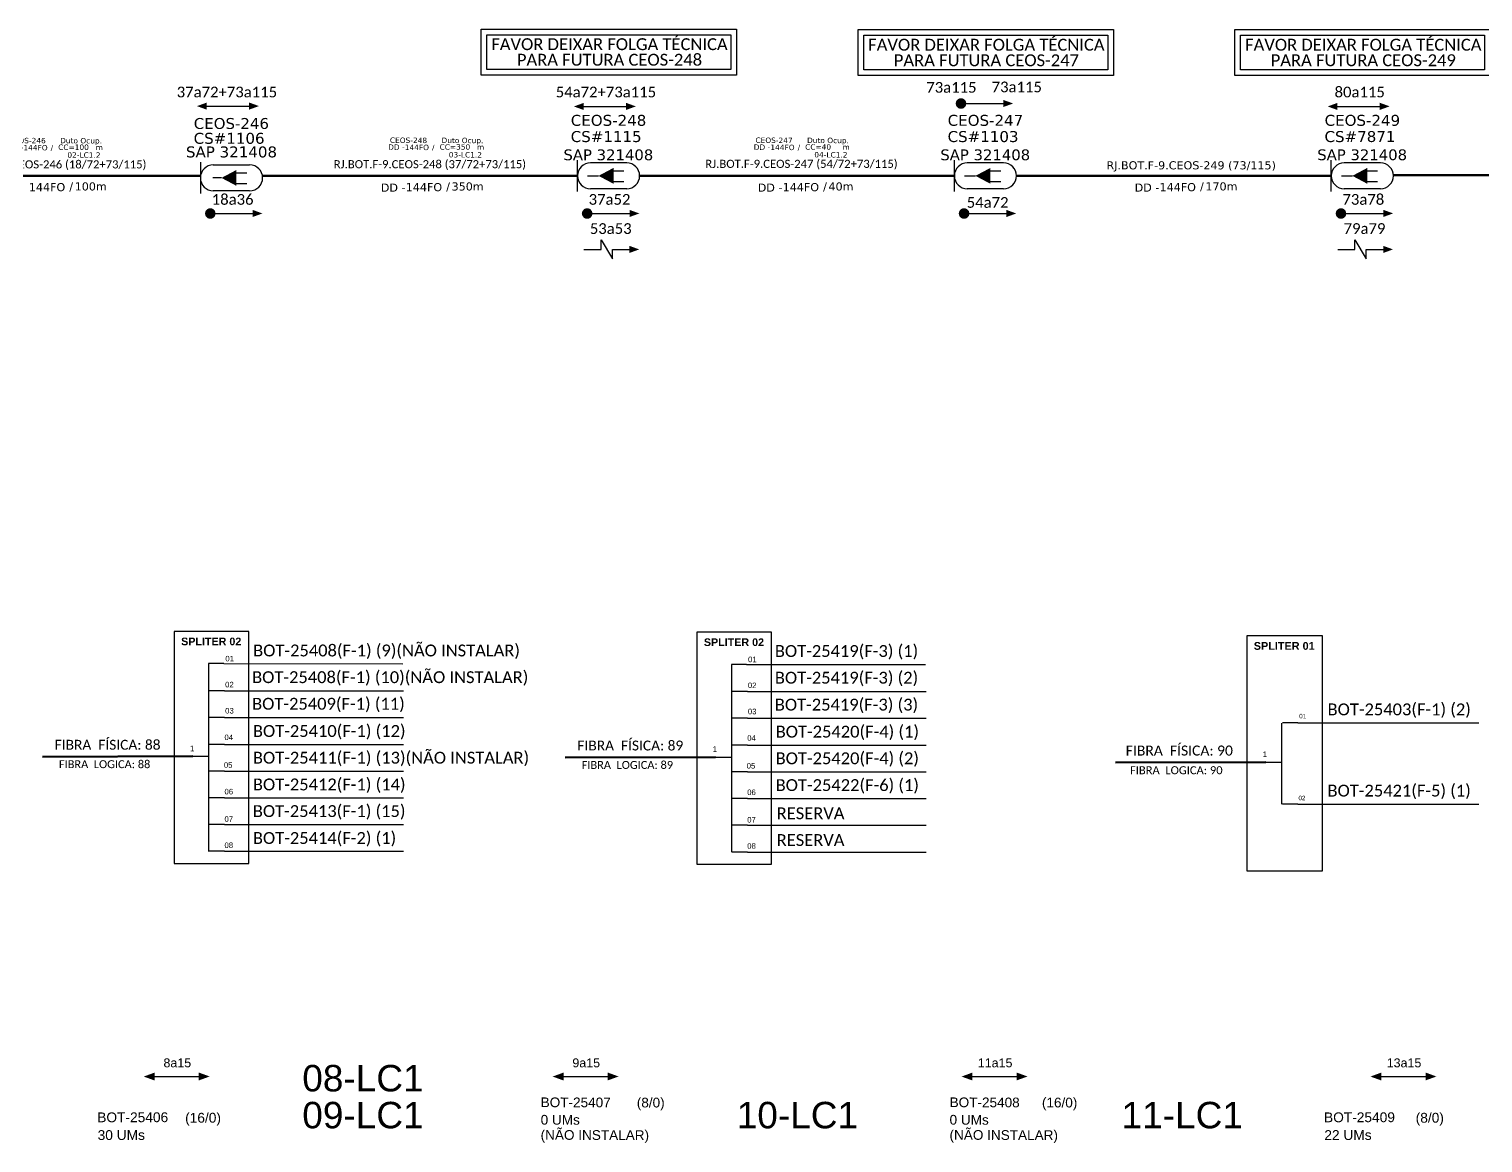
# Model space of a CAD drawing. Header units: millimetres. Extents: x -306105627 to -306104719, y 404252199 to 404252905.
# Drawn here: x -306105208.2 to -306104939.2, y 404252686.5 to 404252892.6 of the extents above; entities that cross this region are included whole.
import ezdxf
from ezdxf.enums import TextEntityAlignment as Align

# ---------------------------------------------------------------- set-up
doc = ezdxf.new("R2010")
doc.units = ezdxf.units.MM
doc.linetypes.add('ARILSUPP', pattern=[2.98, 1.42, -0.71, 0.14, -0.71])
for name, color, linetype, lineweight in [("20.0-LEGENDA DOS CDO'S", 1, 'Continuous', 0), ('20.2-CDO_POSTE', 1, 'Continuous', 5), ('40.1-ETIQUETAS', 1, 'Continuous', 20)]:
    doc.layers.add(name, color=color, linetype=linetype, lineweight=lineweight)
for name, color, linetype in [('20.4-CEOS', 1, 'Continuous'), ('20.5-CEO', 1, 'Continuous'), ('label_cabos', 7, 'Continuous'), ('LC1', 3, 'Continuous'), ('SETA', 7, 'Continuous'), ('UNIFILAR', 7, 'Continuous')]:
    doc.layers.add(name, color=color, linetype=linetype)
doc.styles.add('ARIAL', font='arial.ttf')
doc.styles.add('siredit', font='verdana.ttf')

# ---------------------------------------------------------------- blocks, each defined once
blk = doc.blocks.new('*U27')
at = {"layer": '20.5-CEO'}
for p, q in [((-1.56, 1.26), (1.8, 1.26)), ((1.8, -1.13), (-1.56, -1.13))]:
    blk.add_line(p, q, dxfattribs=at)
blk.add_lwpolyline([(-2.75, 1.51), (-2.75, -1.38)], dxfattribs=at)
for centre, start, end in [((-1.56, 0.07), 90, 270), ((1.8, 0.07), 270, 90)]:
    blk.add_arc(centre, 1.2, start, end, dxfattribs=at)
at = {"layer": '20.5-CEO', "color": 7, "style": 'siredit'}
for tag, p in [('FID', (0.11, 5.61)), ('LOCAL', (0.12, 4.23)), ('SAP', (0.12, 2.97)), ('FIBRAS_RESERVA', (0.12, -1.94))]:
    blk.add_attdef(tag, text='', height=1.01, dxfattribs=at).set_placement(p, align=Align.TOP_CENTER)
for tag, flags, p in [('ID_ATIVIDADE', 3, (0.11, -3.51)), ('FATOR', 1, (0.11, -4.82))]:
    blk.add_attdef(tag, text='', height=1.01, dxfattribs=dict(at, flags=flags)).set_placement(p, align=Align.TOP_CENTER)
at = {"layer": '20.5-CEO', "color": 7, "style": 'siredit', "flags": 3}
blk.add_attdef('QTDE', (-4.88, -7.06), '', height=1.01, dxfattribs=at)
blk = doc.blocks.new('Inst CB DT OCUP CFOA-SM-DD-S-144')
at = {"layer": 'label_cabos', "color": 0, "style": 'siredit'}
for tag, flags, p in [('ID_ATIVIDADE', 3, (1.31, 2.67)), ('FATOR', 1, (11.56, 2.55))]:
    blk.add_attdef(tag, text='', height=1, rotation=359.69, dxfattribs=dict(at, flags=flags)).set_placement(p, align=Align.MIDDLE_CENTER)
for tag, p in [('TIPO_CABO', (1.11, 0)), ('DESTINO_CABO', (3.13, 1.26)), ('CABO', (4.69, -0.05)), ('/', (7.71, -0.05)), ('LANCE', (10.41, 0.02)), ('TIPO_CABO', (13.11, 1.24)), ('UND', (16.46, 0)), ('FID', (13.65, -1.41))]:
    blk.add_attdef(tag, text='', height=1, rotation=359.69, dxfattribs=at).set_placement(p, align=Align.MIDDLE_CENTER)
blk.add_attdef('QTDE', (11.93, -0.45), '', height=1, rotation=359.69, dxfattribs=at)
blk = doc.blocks.new('SAN')
at = {"layer": 'SETA'}
blk.add_lwpolyline([(-2.58, 0), (6.02, 0)], dxfattribs=at)
for points in [[(-2.1, -0.66), (-3.93, 0), (-2.1, 0.67)], [(5.33, 0.68), (7.16, 0.01), (5.33, -0.65)]]:
    blk.add_solid(points, dxfattribs=at)
blk = doc.blocks.new('CDOE-TEXTO PADRÃO')
at = {"layer": "20.0-LEGENDA DOS CDO'S", "color": 0, "style": 'ARIAL'}
for tag, p in [('CDO_N', (0.49, 7.39)), ('CORDOALHA', (0.5, 4.33)), ('SAP', (0.51, 1.67)), ('SPLITER_1', (0.59, -0.91)), ('SPLITER_2', (0.6, -3.55)), ('(XX-XX_F)S', (0.54, -8.29)), ('(XX-XX_L)S', (0.55, -10.83)), ('UMS', (0.55, -13.15))]:
    blk.add_attdef(tag, p, '', height=1.7, rotation=0.118, dxfattribs=at)
blk.add_attdef('FIBRAS_UTILIZADAS', text='', height=1.7, rotation=0.118, dxfattribs=at).set_placement((19.77, 7.43), align=Align.CENTER)
blk = doc.blocks.new('CDOE_CT_POSTE')
at = {"layer": "20.0-LEGENDA DOS CDO'S", "color": 0, "style": 'ARIAL'}
for tag, p in [('CDO_N', (0.12, 5.25)), ('CORDOALHA', (0.12, 4.02)), ('SAP', (0.12, 2.96)), ('1:XX', (0.14, 1.23)), ('UMS', (0.14, 0.22))]:
    blk.add_attdef(tag, p, '', height=0.68, rotation=0.118, dxfattribs=at)
blk.add_attdef('FIBRAS_UTILIZADAS', text='', height=0.68, rotation=0.118, dxfattribs=at).set_placement((7.83, 5.26), align=Align.CENTER)

msp = doc.modelspace()

# ---------------------------------------------------------------- linework, layer by layer
at = {"color": 7, "linetype": 'Continuous'}
for p, q in [((-306105174.94, 404252775.19), (-306105174.94, 404252740.45)), ((-306105172.13, 404252775.19), (-306105174.94, 404252775.19)), ((-306105078.22, 404252775.06), (-306105078.22, 404252740.31)), ((-306105075.41, 404252775.06), (-306105078.22, 404252775.06)), ((-306105171.98, 404252770.17), (-306105174.8, 404252770.17)), ((-306105075.27, 404252770.03), (-306105078.08, 404252770.03)), ((-306105171.98, 404252765.21), (-306105174.8, 404252765.21)), ((-306105075.27, 404252765.08), (-306105078.08, 404252765.08)), ((-306104976.43, 404252764.2), (-306104976.43, 404252749.18)), ((-306104973.44, 404252764.21), (-306104976.28, 404252764.21)), ((-306105177.86, 404252758.05), (-306105174.95, 404252758.05)), ((-306105171.98, 404252760.24), (-306105174.8, 404252760.24)), ((-306105081.14, 404252757.91), (-306105078.24, 404252757.91)), ((-306105075.27, 404252760.1), (-306105078.08, 404252760.1)), ((-306105171.98, 404252755.31), (-306105174.8, 404252755.31)), ((-306104979.38, 404252756.96), (-306104976.44, 404252756.96)), ((-306105075.27, 404252755.17), (-306105078.08, 404252755.17)), ((-306105171.98, 404252750.37), (-306105174.8, 404252750.37)), ((-306105075.27, 404252750.24), (-306105078.08, 404252750.24)), ((-306104973.44, 404252749.18), (-306104976.28, 404252749.18)), ((-306105171.98, 404252745.42), (-306105174.8, 404252745.42)), ((-306105075.27, 404252745.28), (-306105078.08, 404252745.28)), ((-306105171.98, 404252740.48), (-306105174.8, 404252740.48)), ((-306105075.27, 404252740.34), (-306105078.08, 404252740.34))]:
    msp.add_line(p, q, dxfattribs=at)
at = {"color": 10, "linetype": 'Continuous'}
for p, q in [((-306105172.13, 404252775.19), (-306105139.03, 404252775.18)), ((-306105075.41, 404252775.06), (-306105042.31, 404252775.05)), ((-306105171.98, 404252770.17), (-306105138.88, 404252770.16)), ((-306105075.27, 404252770.03), (-306105042.17, 404252770.02)), ((-306105171.98, 404252765.22), (-306105138.88, 404252765.21)), ((-306105075.27, 404252765.09), (-306105042.17, 404252765.08)), ((-306104973.44, 404252764.22), (-306104939.92, 404252764.21)), ((-306105171.98, 404252760.25), (-306105138.88, 404252760.24)), ((-306105075.27, 404252760.11), (-306105042.17, 404252760.1)), ((-306105171.98, 404252755.32), (-306105138.88, 404252755.31)), ((-306105075.27, 404252755.18), (-306105042.17, 404252755.17)), ((-306105171.98, 404252750.38), (-306105138.88, 404252750.37)), ((-306105075.27, 404252750.25), (-306105042.17, 404252750.24)), ((-306104973.44, 404252749.19), (-306104939.92, 404252749.18)), ((-306105171.98, 404252745.43), (-306105138.88, 404252745.42)), ((-306105075.27, 404252745.29), (-306105042.17, 404252745.28)), ((-306105171.98, 404252740.48), (-306105138.89, 404252740.47)), ((-306105075.27, 404252740.34), (-306105042.17, 404252740.33))]:
    msp.add_line(p, q, dxfattribs=at)
at = {"color": 1, "linetype": 'Continuous', "lineweight": 60}
for p, q in [((-306105177.86, 404252758.05), (-306105205.69, 404252757.96)), ((-306105081.14, 404252757.91), (-306105108.97, 404252757.83)), ((-306104979.32, 404252756.96), (-306105007.15, 404252756.87))]:
    msp.add_line(p, q, dxfattribs=at)
at = {"color": 3, "ltscale": 9e-07}
for points in [[(-306105124.52, 404252892.61), (-306105077.29, 404252892.61), (-306105077.29, 404252884.09), (-306105124.52, 404252884.09)], [(-306105054.79, 404252892.51), (-306105007.56, 404252892.51), (-306105007.56, 404252883.99), (-306105054.79, 404252883.99)], [(-306104985.06, 404252892.51), (-306104937.83, 404252892.51), (-306104937.83, 404252884), (-306104985.06, 404252884)], [(-306105123.47, 404252891.56), (-306105078.34, 404252891.56), (-306105078.34, 404252885.14), (-306105123.47, 404252885.14)], [(-306105053.74, 404252891.46), (-306105008.61, 404252891.46), (-306105008.61, 404252885.04), (-306105053.74, 404252885.04)], [(-306104984.01, 404252891.46), (-306104938.88, 404252891.46), (-306104938.88, 404252885.05), (-306104984.01, 404252885.05)]]:
    msp.add_lwpolyline(points, close=True, dxfattribs=at)
at = {"color": 0, "const_width": 0.99}
for points in [[(-306105036.24, 404252878.83, 1), (-306105035.25, 404252878.83, 1)], [(-306105175.13, 404252858.48, 1), (-306105174.14, 404252858.48, 1)], [(-306105105.4, 404252858.48, 1), (-306105104.41, 404252858.48, 1)], [(-306105035.67, 404252858.48, 1), (-306105034.68, 404252858.48, 1)], [(-306104965.94, 404252858.48, 1), (-306104964.95, 404252858.48, 1)]]:
    msp.add_lwpolyline(points, format="xyb", close=True, dxfattribs=at)
at = {"color": 0}
for points in [[(-306105102.34, 404252851.84), (-306105102.34, 404252853.59), (-306105100.25, 404252850.09), (-306105100.25, 404252851.84)], [(-306104962.88, 404252851.84), (-306104962.88, 404252853.59), (-306104960.79, 404252850.09), (-306104960.79, 404252851.84)]]:
    msp.add_lwpolyline(points, dxfattribs=at)
at = {"color": 7}
for points in [[(-306105181.31, 404252738.23), (-306105167.49, 404252738.23), (-306105167.49, 404252781.15), (-306105181.31, 404252781.15)], [(-306105084.6, 404252738.09), (-306105070.78, 404252738.09), (-306105070.78, 404252781.01), (-306105084.6, 404252781.01)], [(-306104982.88, 404252736.88), (-306104968.89, 404252736.88), (-306104968.89, 404252780.34), (-306104982.88, 404252780.34)]]:
    msp.add_lwpolyline(points, close=True, dxfattribs=at)
at = {"layer": '20.4-CEOS', "color": 8}
for p, q in [((-306105097.59, 404252867.84), (-306105104.31, 404252867.84)), ((-306105027.86, 404252867.84), (-306105034.58, 404252867.84)), ((-306104958.13, 404252867.85), (-306104964.85, 404252867.85)), ((-306105097.59, 404252863.06), (-306105104.31, 404252863.06)), ((-306105027.86, 404252863.06), (-306105034.58, 404252863.06)), ((-306104958.13, 404252863.06), (-306104964.85, 404252863.06))]:
    msp.add_line(p, q, dxfattribs=at)
for points in [[(-306105106.7, 404252862.56), (-306105106.7, 404252868.33)], [(-306105036.97, 404252862.56), (-306105036.97, 404252868.33)], [(-306104967.24, 404252862.57), (-306104967.24, 404252868.34)], [(-306105100.15, 404252866.4), (-306105098.12, 404252866.4)], [(-306105030.42, 404252866.4), (-306105028.39, 404252866.4)], [(-306104960.69, 404252866.4), (-306104958.66, 404252866.4)], [(-306105104.84, 404252865.45), (-306105102.8, 404252865.45)], [(-306105100.15, 404252864.41), (-306105098.12, 404252864.41)], [(-306105035.11, 404252865.45), (-306105033.07, 404252865.45)], [(-306105030.42, 404252864.41), (-306105028.39, 404252864.41)], [(-306104965.38, 404252865.45), (-306104963.34, 404252865.45)], [(-306104960.69, 404252864.41), (-306104958.66, 404252864.41)]]:
    msp.add_lwpolyline(points, dxfattribs=at)
at = {"layer": '20.4-CEOS'}
msp.add_lwpolyline([(-306105172.56, 404252865.07, 0, 2.95, 0), (-306105169.79, 404252865.07, 2.95, 2.95, 0)], format="xyseb", dxfattribs=at)
for points in [[(-306105169.91, 404252866.02), (-306105167.88, 404252866.02)], [(-306105172.56, 404252865.07), (-306105174.18, 404252865.07)], [(-306105169.91, 404252864.03), (-306105167.88, 404252864.03)]]:
    msp.add_lwpolyline(points, dxfattribs=at)
at = {"layer": '20.4-CEOS', "color": 8}
for points in [[(-306105102.8, 404252865.45, 0, 2.95, 0), (-306105100.03, 404252865.45, 2.95, 2.95, 0)], [(-306105033.07, 404252865.45, 0, 2.95, 0), (-306105030.3, 404252865.45, 2.95, 2.95, 0)], [(-306104963.34, 404252865.45, 0, 2.95, 0), (-306104960.57, 404252865.45, 2.95, 2.95, 0)]]:
    msp.add_lwpolyline(points, format="xyseb", dxfattribs=at)
for centre, start, end in [((-306105104.31, 404252865.45), 90, 270), ((-306105097.59, 404252865.45), 270, 90), ((-306105034.58, 404252865.45), 90, 270), ((-306105027.86, 404252865.45), 270, 90), ((-306104964.85, 404252865.45), 90, 270), ((-306104958.13, 404252865.45), 270, 90)]:
    msp.add_arc(centre, 2.39, start, end, dxfattribs=at)
at = {"layer": '40.1-ETIQUETAS', "color": 5, "const_width": 0.4}
for points in [[(-306105234.66, 404252865.45), (-306105176.43, 404252865.45)], [(-306105164.93, 404252865.45), (-306105106.7, 404252865.45)], [(-306105095.2, 404252865.45), (-306105036.97, 404252865.45)]]:
    msp.add_lwpolyline(points, dxfattribs=at)
at = {"layer": '40.1-ETIQUETAS', "color": 1, "const_width": 0.4}
for points in [[(-306105025.47, 404252865.45), (-306104967.24, 404252865.45)], [(-306104955.74, 404252865.59), (-306104897.51, 404252865.59)]]:
    msp.add_lwpolyline(points, dxfattribs=at)
at = {"layer": 'SETA', "color": 0}
for points in [[(-306105175.28, 404252878.35), (-306105166.77, 404252878.35)], [(-306105105.55, 404252878.29), (-306105097.03, 404252878.29)], [(-306105035.74, 404252878.83), (-306105027.23, 404252878.83)], [(-306104966.09, 404252878.29), (-306104957.57, 404252878.29)], [(-306105174.63, 404252858.48), (-306105166.12, 404252858.48)], [(-306105104.9, 404252858.48), (-306105096.39, 404252858.48)], [(-306105035.17, 404252858.48), (-306105026.66, 404252858.48)], [(-306104965.44, 404252858.48), (-306104956.93, 404252858.48)], [(-306105105.51, 404252851.84), (-306105102.34, 404252851.84)], [(-306105100.25, 404252851.84), (-306105097.09, 404252851.84)], [(-306104966.05, 404252851.84), (-306104962.88, 404252851.84)], [(-306104960.79, 404252851.84), (-306104957.63, 404252851.84)]]:
    msp.add_lwpolyline(points, dxfattribs=at)
for points in [[(-306105175.28, 404252879.01), (-306105177.09, 404252878.35), (-306105175.28, 404252877.69)], [(-306105167.45, 404252879.02), (-306105165.63, 404252878.36), (-306105167.45, 404252877.7)], [(-306105105.55, 404252878.95), (-306105107.36, 404252878.29), (-306105105.55, 404252877.63)], [(-306105097.72, 404252878.96), (-306105095.9, 404252878.3), (-306105097.72, 404252877.64)], [(-306105027.92, 404252879.5), (-306105026.1, 404252878.84), (-306105027.92, 404252878.18)], [(-306104966.09, 404252878.95), (-306104967.9, 404252878.29), (-306104966.09, 404252877.63)], [(-306104958.26, 404252878.97), (-306104956.44, 404252878.31), (-306104958.26, 404252877.65)], [(-306105166.8, 404252859.15), (-306105164.99, 404252858.49), (-306105166.8, 404252857.83)], [(-306105097.07, 404252859.15), (-306105095.26, 404252858.49), (-306105097.07, 404252857.83)], [(-306105027.34, 404252859.15), (-306105025.53, 404252858.49), (-306105027.34, 404252857.83)], [(-306104957.61, 404252859.16), (-306104955.8, 404252858.5), (-306104957.61, 404252857.84)], [(-306105097.09, 404252852.5), (-306105095.28, 404252851.84), (-306105097.09, 404252851.18)], [(-306104957.63, 404252852.5), (-306104955.82, 404252851.84), (-306104957.63, 404252851.18)]]:
    msp.add_solid(points, dxfattribs=at)

# ---------------------------------------------------------------- block references
at = {"color": 6, "lineweight": 0}
ref = msp.add_blockref('Inst CB DT OCUP CFOA-SM-DD-S-144', (-306105211.65, 404252870.72), dxfattribs=at)
ref.add_attrib('DESTINO_CABO', 'CEOS-246', dxfattribs={"layer": 'label_cabos', "color": 0, "height": 1, "rotation": 359.69, "style": 'siredit'}).set_placement((-306105208.52, 404252871.98), align=Align.MIDDLE_CENTER)
ref.add_attrib('TIPO_CABO', 'Duto Ocup.', dxfattribs={"layer": 'label_cabos', "color": 0, "height": 1, "rotation": 359.69, "style": 'siredit'}).set_placement((-306105198.54, 404252871.96), align=Align.MIDDLE_CENTER)
ref.add_attrib('/', '/', dxfattribs={"layer": 'label_cabos', "color": 0, "height": 1, "rotation": 359.69, "style": 'siredit'}).set_placement((-306105203.93, 404252870.67), align=Align.MIDDLE_CENTER)
ref.add_attrib('FID', '02-LC1.2', dxfattribs={"layer": 'label_cabos', "color": 0, "height": 1, "rotation": 359.69, "style": 'siredit'}).set_placement((-306105198, 404252869.3), align=Align.MIDDLE_CENTER)
ref.add_attrib('LANCE', 'CC=', dxfattribs={"layer": 'label_cabos', "color": 0, "height": 1, "rotation": 359.69, "style": 'siredit'}).set_placement((-306105201.24, 404252870.74), align=Align.MIDDLE_CENTER)
ref.add_attrib('UND', 'm', dxfattribs={"layer": 'label_cabos', "color": 0, "height": 1, "rotation": 359.69, "style": 'siredit'}).set_placement((-306105195.18, 404252870.72), align=Align.MIDDLE_CENTER)
ref.add_attrib('CABO', '144FO', dxfattribs={"layer": 'label_cabos', "color": 0, "height": 1, "rotation": 359.69, "style": 'siredit'}).set_placement((-306105206.96, 404252870.67), align=Align.MIDDLE_CENTER)
ref.add_attrib('TIPO_CABO', 'DD - ', dxfattribs={"layer": 'label_cabos', "color": 0, "height": 1, "rotation": 359.69, "style": 'siredit'}).set_placement((-306105210.53, 404252870.71), align=Align.MIDDLE_CENTER)
ref.add_attrib('QTDE', '100', (-306105199.72, 404252870.26), dxfattribs={"layer": 'label_cabos', "color": 0, "height": 1, "rotation": 359.69, "style": 'siredit'})
ref = msp.add_blockref('Inst CB DT OCUP CFOA-SM-DD-S-144', (-306105141.09, 404252870.77), dxfattribs=at)
ref.add_attrib('DESTINO_CABO', 'CEOS-248', dxfattribs={"layer": 'label_cabos', "color": 0, "height": 1, "rotation": 359.69, "style": 'siredit'}).set_placement((-306105137.96, 404252872.03), align=Align.MIDDLE_CENTER)
ref.add_attrib('TIPO_CABO', 'Duto Ocup.', dxfattribs={"layer": 'label_cabos', "color": 0, "height": 1, "rotation": 359.69, "style": 'siredit'}).set_placement((-306105127.98, 404252872.01), align=Align.MIDDLE_CENTER)
ref.add_attrib('/', '/', dxfattribs={"layer": 'label_cabos', "color": 0, "height": 1, "rotation": 359.69, "style": 'siredit'}).set_placement((-306105133.38, 404252870.72), align=Align.MIDDLE_CENTER)
ref.add_attrib('FID', '03-LC1.2', dxfattribs={"layer": 'label_cabos', "color": 0, "height": 1, "rotation": 359.69, "style": 'siredit'}).set_placement((-306105127.44, 404252869.35), align=Align.MIDDLE_CENTER)
ref.add_attrib('LANCE', 'CC=', dxfattribs={"layer": 'label_cabos', "color": 0, "height": 1, "rotation": 359.69, "style": 'siredit'}).set_placement((-306105130.68, 404252870.79), align=Align.MIDDLE_CENTER)
ref.add_attrib('UND', 'm', dxfattribs={"layer": 'label_cabos', "color": 0, "height": 1, "rotation": 359.69, "style": 'siredit'}).set_placement((-306105124.63, 404252870.77), align=Align.MIDDLE_CENTER)
ref.add_attrib('CABO', '144FO', dxfattribs={"layer": 'label_cabos', "color": 0, "height": 1, "rotation": 359.69, "style": 'siredit'}).set_placement((-306105136.41, 404252870.72), align=Align.MIDDLE_CENTER)
ref.add_attrib('TIPO_CABO', 'DD - ', dxfattribs={"layer": 'label_cabos', "color": 0, "height": 1, "rotation": 359.69, "style": 'siredit'}).set_placement((-306105139.98, 404252870.76), align=Align.MIDDLE_CENTER)
ref.add_attrib('QTDE', '350', (-306105129.16, 404252870.31), dxfattribs={"layer": 'label_cabos', "color": 0, "height": 1, "rotation": 359.69, "style": 'siredit'})
ref = msp.add_blockref('Inst CB DT OCUP CFOA-SM-DD-S-144', (-306105073.46, 404252870.77), dxfattribs=at)
ref.add_attrib('DESTINO_CABO', 'CEOS-247', dxfattribs={"layer": 'label_cabos', "color": 0, "height": 1, "rotation": 359.69, "style": 'siredit'}).set_placement((-306105070.33, 404252872.03), align=Align.MIDDLE_CENTER)
ref.add_attrib('TIPO_CABO', 'Duto Ocup.', dxfattribs={"layer": 'label_cabos', "color": 0, "height": 1, "rotation": 359.69, "style": 'siredit'}).set_placement((-306105060.35, 404252872.01), align=Align.MIDDLE_CENTER)
ref.add_attrib('/', '/', dxfattribs={"layer": 'label_cabos', "color": 0, "height": 1, "rotation": 359.69, "style": 'siredit'}).set_placement((-306105065.74, 404252870.72), align=Align.MIDDLE_CENTER)
ref.add_attrib('FID', '04-LC1.2', dxfattribs={"layer": 'label_cabos', "color": 0, "height": 1, "rotation": 359.69, "style": 'siredit'}).set_placement((-306105059.81, 404252869.35), align=Align.MIDDLE_CENTER)
ref.add_attrib('LANCE', 'CC=', dxfattribs={"layer": 'label_cabos', "color": 0, "height": 1, "rotation": 359.69, "style": 'siredit'}).set_placement((-306105063.05, 404252870.79), align=Align.MIDDLE_CENTER)
ref.add_attrib('UND', 'm', dxfattribs={"layer": 'label_cabos', "color": 0, "height": 1, "rotation": 359.69, "style": 'siredit'}).set_placement((-306105056.99, 404252870.77), align=Align.MIDDLE_CENTER)
ref.add_attrib('CABO', '144FO', dxfattribs={"layer": 'label_cabos', "color": 0, "height": 1, "rotation": 359.69, "style": 'siredit'}).set_placement((-306105068.77, 404252870.72), align=Align.MIDDLE_CENTER)
ref.add_attrib('TIPO_CABO', 'DD - ', dxfattribs={"layer": 'label_cabos', "color": 0, "height": 1, "rotation": 359.69, "style": 'siredit'}).set_placement((-306105072.35, 404252870.76), align=Align.MIDDLE_CENTER)
ref.add_attrib('QTDE', '40', (-306105061.53, 404252870.31), dxfattribs={"layer": 'label_cabos', "color": 0, "height": 1, "rotation": 359.69, "style": 'siredit'})
at = {"layer": '20.2-CDO_POSTE', "color": 8}
ref = msp.add_blockref('CDOE_CT_POSTE', (-306105113.89, 404252679.28), dxfattribs=dict(at, xscale=2.640000019016442, yscale=2.639999999999999, zscale=2.639999999999999, rotation=359.7381893931093))
ref.add_attrib('CDO_N', 'BOT-25407', (-306105113.51, 404252693.13), dxfattribs={"layer": "20.0-LEGENDA DOS CDO'S", "color": 0, "height": 1.795, "rotation": 359.8562, "style": 'ARIAL', "width": 1})
ref.add_attrib('CORDOALHA', '0 UMs', (-306105113.51, 404252689.9), dxfattribs={"layer": "20.0-LEGENDA DOS CDO'S", "color": 0, "height": 1.795, "rotation": 359.8562, "style": 'ARIAL', "width": 1})
ref.add_attrib('SAP', '(NÃO INSTALAR)', (-306105113.52, 404252687.1), dxfattribs={"layer": "20.0-LEGENDA DOS CDO'S", "color": 0, "height": 1.7951, "rotation": 359.8562, "style": 'ARIAL', "width": 1})
ref.add_attrib('FIBRAS_UTILIZADAS', '(8/0)', dxfattribs={"layer": "20.0-LEGENDA DOS CDO'S", "color": 0, "height": 1.795, "rotation": 359.8562, "style": 'ARIAL', "width": 1}).set_placement((-306105093.15, 404252693.08), align=Align.CENTER)
ref = msp.add_blockref('CDOE_CT_POSTE', (-306105038.23, 404252679.28), dxfattribs=dict(at, xscale=2.640000019016442, yscale=2.639999999999999, zscale=2.639999999999999, rotation=359.7381893931093))
ref.add_attrib('CDO_N', 'BOT-25408', (-306105037.85, 404252693.13), dxfattribs={"layer": "20.0-LEGENDA DOS CDO'S", "color": 0, "height": 1.795, "rotation": 359.8562, "style": 'ARIAL', "width": 1})
ref.add_attrib('CORDOALHA', '0 UMs', (-306105037.86, 404252689.9), dxfattribs={"layer": "20.0-LEGENDA DOS CDO'S", "color": 0, "height": 1.795, "rotation": 359.8562, "style": 'ARIAL', "width": 1})
ref.add_attrib('SAP', '(NÃO INSTALAR)', (-306105037.87, 404252687.1), dxfattribs={"layer": "20.0-LEGENDA DOS CDO'S", "color": 0, "height": 1.7951, "rotation": 359.8562, "style": 'ARIAL', "width": 1})
ref.add_attrib('FIBRAS_UTILIZADAS', '(16/0)', dxfattribs={"layer": "20.0-LEGENDA DOS CDO'S", "color": 0, "height": 1.795, "rotation": 359.8562, "style": 'ARIAL', "width": 1}).set_placement((-306105017.5, 404252693.08), align=Align.CENTER)
at = {"layer": '20.2-CDO_POSTE'}
ref = msp.add_blockref('CDOE-TEXTO PADRÃO', (-306105187.74, 404252678.16), dxfattribs=dict(at, xscale=1.069200003147125, yscale=1.069200003147125, zscale=1.069200003147125))
ref.add_attrib('CDO_N', 'BOT-25406', (-306105195.54, 404252690.33), dxfattribs={"layer": "20.0-LEGENDA DOS CDO'S", "color": 0, "height": 1.817, "rotation": 0.118, "style": 'ARIAL'})
ref.add_attrib('CORDOALHA', '30 UMs', (-306105195.47, 404252687.05), dxfattribs={"layer": "20.0-LEGENDA DOS CDO'S", "color": 0, "height": 1.817, "rotation": 0.118, "style": 'ARIAL'})
ref.add_attrib('FIBRAS_UTILIZADAS', '       (16/0)', dxfattribs={"layer": "20.0-LEGENDA DOS CDO'S", "color": 0, "height": 1.8175, "rotation": 0.118, "style": 'ARIAL'}).set_placement((-306105178.44, 404252690.25), align=Align.CENTER)
ref = msp.add_blockref('CDOE-TEXTO PADRÃO', (-306104960.78, 404252678.16), dxfattribs=dict(at, xscale=1.069200003147125, yscale=1.069200003147125, zscale=1.069200003147125))
ref.add_attrib('CDO_N', 'BOT-25409', (-306104968.58, 404252690.33), dxfattribs={"layer": "20.0-LEGENDA DOS CDO'S", "color": 0, "height": 1.817, "rotation": 0.118, "style": 'ARIAL'})
ref.add_attrib('CORDOALHA', '22 UMs', (-306104968.52, 404252687.05), dxfattribs={"layer": "20.0-LEGENDA DOS CDO'S", "color": 0, "height": 1.817, "rotation": 0.118, "style": 'ARIAL'})
ref.add_attrib('FIBRAS_UTILIZADAS', '       (8/0)', dxfattribs={"layer": "20.0-LEGENDA DOS CDO'S", "color": 0, "height": 1.8175, "rotation": 0.118, "style": 'ARIAL'}).set_placement((-306104951.48, 404252690.25), align=Align.CENTER)
at = {"layer": '20.5-CEO', "color": 5, "lineweight": 0}
ref = msp.add_blockref('*U27', (-306105170.95, 404252864.94), dxfattribs=dict(at, xscale=2, yscale=2, zscale=2))
ref.add_attrib('LOCAL', 'CS#1106 ', dxfattribs={"color": 7, "height": 2.028, "style": 'siredit'}).set_placement((-306105170.71, 404252873.41), align=Align.TOP_CENTER)
ref.add_attrib('SAP', 'SAP 321408', dxfattribs={"color": 7, "height": 2.028, "style": 'siredit'}).set_placement((-306105170.71, 404252870.89), align=Align.TOP_CENTER)
ref.add_attrib('FID', 'CEOS-246', dxfattribs={"layer": '20.4-CEOS', "color": 7, "height": 2.019, "style": 'siredit'}).set_placement((-306105170.73, 404252876.15), align=Align.TOP_CENTER)
at = {"layer": 'UNIFILAR', "color": 5, "lineweight": -3, "xscale": 1.1, "yscale": 1.1, "zscale": 1.1}
for p in [(-306105182.62, 404252698.79), (-306105106.97, 404252698.79), (-306105031.32, 404252698.79), (-306104955.67, 404252698.79)]:
    msp.add_blockref('SAN', p, dxfattribs=at)

# ---------------------------------------------------------------- texts
at = {"style": 'ARIAL'}
for s, p in [('8a15', (-306105180.73, 404252700.5)), ('9a15', (-306105105.08, 404252700.5)), ('11a15', (-306105029.43, 404252700.5)), ('13a15', (-306104953.78, 404252700.5))]:
    msp.add_text(s, height=1.65, dxfattribs=at).set_placement(p, align=Align.CENTER)
at = {"color": 7, "char_height": 2.2, "width": 46.8706, "attachment_point": 5}
for s, insert in [('{\\fCalibri|b0|i0|c0|p34;FAVOR DEIXAR FOLGA TÉCNICA}', (-306105100.78, 404252889.8)), ('{\\fCalibri|b0|i0|c0|p34;FAVOR DEIXAR FOLGA TÉCNICA}', (-306105031.05, 404252889.7)), ('{\\fCalibri|b0|i0|c0|p34;FAVOR DEIXAR FOLGA TÉCNICA}', (-306104961.32, 404252889.7)), ('{\\fCalibri|b0|i0|c0|p34;PARA FUTURA CEOS-248}', (-306105100.78, 404252886.92)), ('{\\fCalibri|b0|i0|c0|p34;PARA FUTURA CEOS-247}', (-306105031.05, 404252886.82)), ('{\\fCalibri|b0|i0|c0|p34;PARA FUTURA CEOS-249}', (-306104961.32, 404252886.83))]:
    msp.add_mtext(s, dxfattribs=dict(at, insert=insert))
at = {"color": 0, "char_height": 1.98, "width": 25.1052, "attachment_point": 5}
for s, insert in [('{\\fCalibri|b0|i0|c0|p34;\\C7;37a72\\C1;+73a115}', (-306105171.56, 404252880.95)), ('{\\fCalibri|b0|i0|c0|p34;\\C7;54a72\\C1;+73a115}', (-306105101.44, 404252880.95)), ('{\\fCalibri|b0|i0|c0|p34;\\C7;73a115}', (-306105037.52, 404252881.81)), ('{\\fCalibri|b0|i0|c0|p34;\\C7;73a115}', (-306105025.43, 404252881.89)), ('{\\fCalibri|b0|i0|c0|p34;\\C7;80a115}', (-306104961.98, 404252880.95)), ('{\\fCalibri|b0|i0|c0|p34;\\C7;18a36}', (-306105170.5, 404252861.08)), ('{\\fCalibri|b0|i0|c0|p34;\\C7;37a52}', (-306105100.77, 404252861.08)), ('{\\fCalibri|b0|i0|c0|p34;\\C7;54a72}', (-306105030.82, 404252860.52)), ('{\\fCalibri|b0|i0|c0|p34;\\C7;73a78}', (-306104961.31, 404252861.08)), ('{\\fCalibri|b0|i0|c0|p34;\\C7;53a53}', (-306105100.55, 404252855.68)), ('{\\fCalibri|b0|i0|c0|p34;\\C7;79a79}', (-306104961.09, 404252855.69))]:
    msp.add_mtext(s, dxfattribs=dict(at, insert=insert))
for s, insert, char_height, width, attachment_point in [('{\\fArial|b1|i0|c0|p34;\\C10;SPLITER 02}', (-306105174.46, 404252779.29), 1.4202, 13.2975, 5), ('{\\fArial|b1|i0|c0|p34;\\C10;SPLITER 02}', (-306105077.75, 404252779.15), 1.4202, 13.2975, 5), ('{\\fCalibri|b0|i0|c0|p34;\\C7;BOT-25408(F-1) (9)(NÃO INSTALAR)}', (-306105166.71, 404252777.39), 2.1945, 57.1268, 4), ('{\\fCalibri|b0|i0|c0|p34;\\C7;BOT-25419(F-3) (1)}', (-306105070.18, 404252777.29), 2.1945, 57.1268, 4), ('\\C10;\\fArial|b1|i0|c0|p34;SPLITER 01', (-306104975.95, 404252778.46), 1.438, 13.4638, 5), ('\\C7;\\fArial|b0|i0|;\\H1.0273588255048;01 ', (-306105171.05, 404252776.11), 1.4202, 2.8482, 5), ('{\\fCalibri|b0|i0|c0|p34;\\C7;BOT-25408(F-1) (10)(NÃO INSTALAR)}', (-306105166.9, 404252772.45), 2.1945, 57.1268, 4), ('\\C7;\\fArial|b0|i0|;\\H1.0273588255048;01 ', (-306105074.34, 404252775.97), 1.4202, 2.8482, 5), ('\\C7;\\fArial|b0|i0|;\\H1.0273588255048;02 ', (-306105171.09, 404252771.31), 1.4202, 3.0066, 5), ('\\C7;\\fArial|b0|i0|;\\H1.0273588255048;02 ', (-306105074.38, 404252771.17), 1.4202, 3.0066, 5), ('{\\fCalibri|b0|i0|c0|p34;\\C7;BOT-25419(F-3) (2)}', (-306105070.18, 404252772.35), 2.1945, 57.1268, 4), ('{\\fCalibri|b0|i0|c0|p34;\\C7;BOT-25409(F-1) (11)}', (-306105166.9, 404252767.53), 2.1945, 57.1268, 4), ('{\\fCalibri|b0|i0|c0|p34;\\C7;BOT-25419(F-3) (3)}', (-306105070.19, 404252767.37), 2.1945, 57.1268, 4), ('\\C7;\\fArial|b0|i0|;\\H1.0273588255048;03 ', (-306105171.09, 404252766.47), 1.4202, 2.7648, 5), ('\\C7;\\fArial|b0|i0|;\\H1.0273588255048;03 ', (-306105074.38, 404252766.33), 1.4202, 2.7648, 5), ('{\\fCalibri|b0|i0|c0|p34;\\C7;BOT-25403(F-1) (2)}', (-306104967.93, 404252766.49), 2.1945, 57.1268, 4), ('{\\fCalibri|b0|i0|c0|p34;\\C7;BOT-25410(F-1) (12)}', (-306105166.75, 404252762.49), 2.1945, 57.1268, 4), ('{\\fCalibri|b0|i0|c0|p34;\\C7;BOT-25420(F-4) (1)}', (-306105070.03, 404252762.37), 2.1945, 57.1268, 4), ('\\C7;\\fArial|b0|i0;\\H0.578704x;01 ', (-306104972.53, 404252765.48), 1.438, 2.7994, 5), ('{\\fCalibri|b0|i0|c0|p34;\\C7;FIBRA  FÍSICA: 88}', (-306105193.63, 404252760.17), 1.8288, 27.648, 5), ('\\C7;\\fArial|b0|i0|;\\H1.0273588255048;04 ', (-306105171.21, 404252761.55), 1.4202, 3.0066, 5), ('{\\fCalibri|b0|i0|c0|p34;\\C7;FIBRA  FÍSICA: 89}', (-306105096.92, 404252760.03), 1.8288, 27.648, 5), ('\\C7;\\fArial|b0|i0|;\\H1.0273588255048;04 ', (-306105074.5, 404252761.42), 1.4202, 3.0066, 5), ('{\\fCalibri|b0|i0|c0|p34;\\C7;FIBRA  FÍSICA: 90}', (-306104995.35, 404252759.1), 1.8516, 27.9936, 5), ('\\C7;\\fArial|b0|i0|;\\H1.0273588255048;1', (-306105177.99, 404252759.51), 1.4202, 1.4067, 5), ('{\\fCalibri|b0|i0|c0|p34;\\C7;BOT-25411(F-1) (13)(NÃO INSTALAR)}', (-306105166.75, 404252757.55), 2.1945, 57.1268, 4), ('\\C7;\\fArial|b0|i0|;\\H1.0273588255048;1', (-306105081.28, 404252759.38), 1.4202, 1.4067, 5), ('{\\fCalibri|b0|i0|c0|p34;\\C7;BOT-25420(F-4) (2)}', (-306105070.04, 404252757.44), 2.1945, 57.1268, 4), ('\\C7;\\fArial|b0|i0|;\\H1.0273588255048;1', (-306104979.52, 404252758.43), 1.438, 1.4243, 5), ('{\\fCalibri|b0|i0|c0|p34;\\C7;FIBRA  LOGICA: 88}', (-306105194.18, 404252756.58), 1.4631, 27.648, 5), ('\\C7;\\fArial|b0|i0|;\\H1.0273588255048;05 ', (-306105171.32, 404252756.42), 1.4202, 3.6978, 5), ('{\\fCalibri|b0|i0|c0|p34;\\C7;FIBRA  LOGICA: 89}', (-306105097.47, 404252756.44), 1.4631, 27.648, 5), ('\\C7;\\fArial|b0|i0|;\\H1.0273588255048;05 ', (-306105074.6, 404252756.29), 1.4202, 3.6978, 5), ('{\\fCalibri|b0|i0|c0|p34;\\C7;FIBRA  LOGICA: 90}', (-306104995.91, 404252755.46), 1.4814, 27.9936, 5), ('{\\fCalibri|b0|i0|c0|p34;\\C7;BOT-25412(F-1) (14)}', (-306105166.75, 404252752.6), 2.1945, 57.1268, 4), ('{\\fCalibri|b0|i0|c0|p34;\\C7;BOT-25422(F-6) (1)}', (-306105070.04, 404252752.48), 2.1945, 57.1268, 4), ('{\\fCalibri|b0|i0|c0|p34;\\C7;BOT-25421(F-5) (1)}', (-306104967.94, 404252751.46), 2.1945, 57.1268, 4), ('\\C7;\\fArial|b0|i0|;\\H1.0273588255048;06 ', (-306105171.21, 404252751.51), 1.4202, 3.0066, 5), ('\\C7;\\fArial|b0|i0|;\\H1.0273588255048;06 ', (-306105074.5, 404252751.38), 1.4202, 3.0066, 5), ('\\C7;\\fArial|b0|i0;\\H0.578704x;02 ', (-306104972.66, 404252750.33), 1.438, 3.0442, 5), ('{\\fCalibri|b0|i0|c0|p34;\\C7;BOT-25413(F-1) (15)}', (-306105166.76, 404252747.67), 2.1945, 57.1268, 4), ('{\\fCalibri|b0|i0|c0|p34;\\C7;RESERVA}', (-306105069.85, 404252747.49), 2.1945, 57.1268, 4), ('\\C7;\\fArial|b0|i0|;\\H1.0273588255048;07 ', (-306105171.21, 404252746.42), 1.4202, 3.0066, 5), ('\\C7;\\fArial|b0|i0|;\\H1.0273588255048;07 ', (-306105074.5, 404252746.29), 1.4202, 3.0066, 5), ('\\C7;\\fArial|b0|i0|;\\H1.0273588255048;08 ', (-306105171.21, 404252741.58), 1.4202, 3.0066, 5), ('{\\fCalibri|b0|i0|c0|p34;\\C7;BOT-25414(F-2) (1)}', (-306105166.75, 404252742.69), 2.1945, 57.1268, 4), ('\\C7;\\fArial|b0|i0|;\\H1.0273588255048;08 ', (-306105074.5, 404252741.45), 1.4202, 3.0066, 5), ('{\\fCalibri|b0|i0|c0|p34;\\C7;RESERVA}', (-306105069.85, 404252742.54), 2.1945, 57.1268, 4)]:
    msp.add_mtext(s, dxfattribs=dict(insert=insert, char_height=char_height, width=width, attachment_point=attachment_point))
at = {"layer": '20.4-CEOS', "color": 7, "style": 'siredit'}
for s, height, p in [('CEOS-248', 2.028, (-306105100.95, 404252875.72)), ('CEOS-247', 2.028, (-306105031.22, 404252875.72)), ('CEOS-249', 2.028, (-306104961.49, 404252875.72)), ('CS#1115 ', 2.028, (-306105100.95, 404252872.72)), ('CS#1103 ', 2.028, (-306105031.22, 404252872.72)), ('CS#7871 ', 2.028, (-306104961.49, 404252872.72)), ('SAP 321408', 2, (-306105100.99, 404252869.34)), ('SAP 321408', 2, (-306105031.26, 404252869.34)), ('SAP 321408', 2, (-306104961.53, 404252869.35))]:
    msp.add_text(s, height=height, dxfattribs=at).set_placement(p, align=Align.MIDDLE_CENTER)
at = {"layer": '40.1-ETIQUETAS', "color": 7, "style": 'siredit'}
msp.add_text('RJ.BOT.F-9.CEOS-249 (73/115) ', height=1.5, dxfattribs=at).set_placement((-306104992.83, 404252867.4), align=Align.MIDDLE_CENTER)
for s, p in [('144FO', (-306105201.47, 404252863.36)), ('/', (-306105200.02, 404252863.49)), ('144FO', (-306105131.74, 404252863.36)), ('/', (-306105130.29, 404252863.49)), ('144FO', (-306105062.01, 404252863.36)), ('/', (-306105060.56, 404252863.49)), ('144FO', (-306104992.28, 404252863.36)), ('/', (-306104990.83, 404252863.5))]:
    msp.add_text(s, height=1.5, dxfattribs=at).set_placement(p, align=Align.MIDDLE_RIGHT)
for s, p in [('100m', (-306105199.72, 404252863.49)), ('350m', (-306105129.99, 404252863.49)), ('40m', (-306105060.26, 404252863.49)), ('170m', (-306104990.53, 404252863.5))]:
    msp.add_text(s, height=1.5, dxfattribs=at).set_placement(p, align=Align.MIDDLE_LEFT)
at = {"layer": '40.1-ETIQUETAS', "color": 0, "style": 'siredit'}
for p in [(-306105137.86, 404252863.27), (-306105068.13, 404252863.27), (-306104998.4, 404252863.28)]:
    msp.add_text('DD - ', height=1.5, dxfattribs=at).set_placement(p, align=Align.MIDDLE_RIGHT)
at = {"layer": '40.1-ETIQUETAS', "color": 7, "char_height": 1.5, "width": 60.0234, "attachment_point": 5, "style": 'siredit'}
for s, insert in [('{\\fCalibri|b0|i0|c0|p34;RJ.BOT.F-9.CEOS-246 (18/72\\C1;+73/115) \\P\\C7; }', (-306105204.24, 404252866.16)), ('{\\fCalibri|b0|i0|c0|p34;RJ.BOT.F-9.CEOS-248 (37/72\\C1;+73/115)\\C7;  }', (-306105134, 404252867.44)), ('{\\fCalibri|b0|i0|c0|p34;RJ.BOT.F-9.CEOS-247 (54/72\\C1;+73/115)\\C7;  }', (-306105065.26, 404252867.51))]:
    msp.add_mtext(s, dxfattribs=dict(at, insert=insert))
at = {"layer": 'LC1', "linetype": 'ARILSUPP', "style": 'ARIAL'}
for s, p in [('08-LC1', (-306105146.39, 404252698.49)), ('09-LC1', (-306105146.39, 404252691.66)), ('10-LC1', (-306105066.01, 404252691.66)), ('11-LC1', (-306104994.81, 404252691.66))]:
    msp.add_text(s, height=4.9, dxfattribs=at).set_placement(p, align=Align.MIDDLE_CENTER)

doc.saveas('drawing.dxf')
